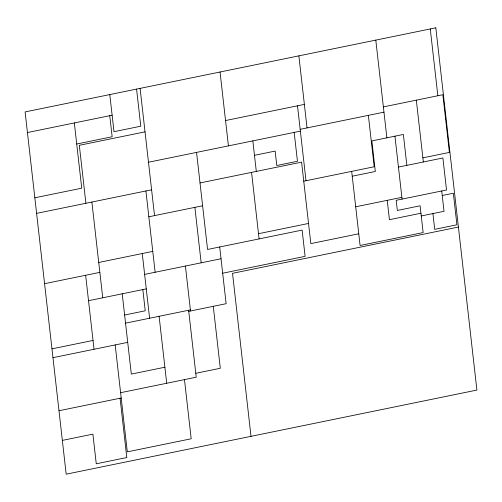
<?xml version="1.0" encoding="UTF-8"?>
<svg xmlns="http://www.w3.org/2000/svg" width="502" height="502" viewBox="0 0 502 502"><rect width="100%" height="100%" fill="white"/><g stroke="black" fill="none" stroke-linecap="round" stroke-linejoin="round"><path stroke-width="0.75" d="M27.441 132.547L112.128 115.203M76.724 144.005L112.153 136.751L109.762 115.686M145.028 131.85L79.316 145.304L85.892 203.266M225.549 120.543L304.375 104.397M383.377 106.907L442.858 94.727L449.397 152.407L422.872 157.841M300.171 129.321L383.974 112.159M148.479 162.24L300.378 131.154M34.839 197.788L81.732 188.181L74.334 122.94M254.483 155.313L275.146 151.083L276.784 165.509L297.454 161.274L294.178 132.428M36.602 213.363L151.604 189.806M200.022 182.941L301.583 162.146L310.826 243.614L358.761 233.794M303.748 181.191L374.191 166.764L368.361 115.353M148.837 216.782L202.613 205.77M352.235 176.208L375.32 171.483L371.856 140.899L403.357 134.448L406.865 165.359M398.45 167.078L442.896 157.979L446.529 189.988L396.191 200.298L397.346 210.457L420.105 205.795L423.142 232.57L360.091 245.484L351.682 171.37M355.698 206.793L401.882 197.336M98.731 262.458L152.765 251.389M442.231 195.516L453.337 193.239L456.914 224.802L434.707 229.351L432.919 213.57M258.505 233.7L308.535 223.453M44.578 283.68L99.854 272.36M420.952 213.224L389.42 219.681L387.23 200.336M421.26 215.96L444.019 211.298L441.716 190.973M144.626 274.399L221.037 258.75M88.521 300.704L146.27 288.882M222.681 273.22L305.103 256.346L302.122 230.092L207.564 249.456L196.558 152.395M458.414 227.055L232.52 273.32L251.006 436.332M124.628 315.018L145.229 310.801L142.825 289.585M125.55 323.162L190.39 309.885M188.758 311.353L226.132 303.697L219.7 246.971M51.97 348.846L93.027 340.438M52.967 357.675L127.728 342.364M164.882 367.219L131.323 374.09L122.218 293.808M195.78 373.287L220.303 368.267L213.281 306.333M120.605 392.696L196.226 377.209L188.626 310.242M58.985 410.736L121.202 397.998M62.348 440.398L92.895 434.142L96.258 463.798L126.799 457.542L120.072 398.23M430.27 28.953L437.844 95.756M416.327 100.162L423.343 161.983M394.942 136.167L402.077 199.093M375.797 40.11L386.879 137.824M298.872 55.86L307.042 127.916M297.504 105.803L306 180.726M252.845 140.893L256.309 171.414M251.552 172.387L259.095 238.908M220.045 72.006L228.423 145.894M194.876 207.351L201.164 262.822M185.414 266.047L190.515 310.995M184.479 379.619L191.187 438.779L127.313 451.863L115.184 344.937M140.102 88.377L154.528 215.615M136.575 89.099L140.78 126.203L113.998 131.687L109.787 94.583M145.913 190.973L155.131 272.247M159.103 316.291L166.702 383.258M142.261 253.541L149.602 318.237M91.879 202.042L102.741 297.793M85.641 275.272L94.031 349.267M435.818 27.817L25.1 111.927L66.182 474.183L476.9 390.073L435.818 27.817"/></g></svg>
